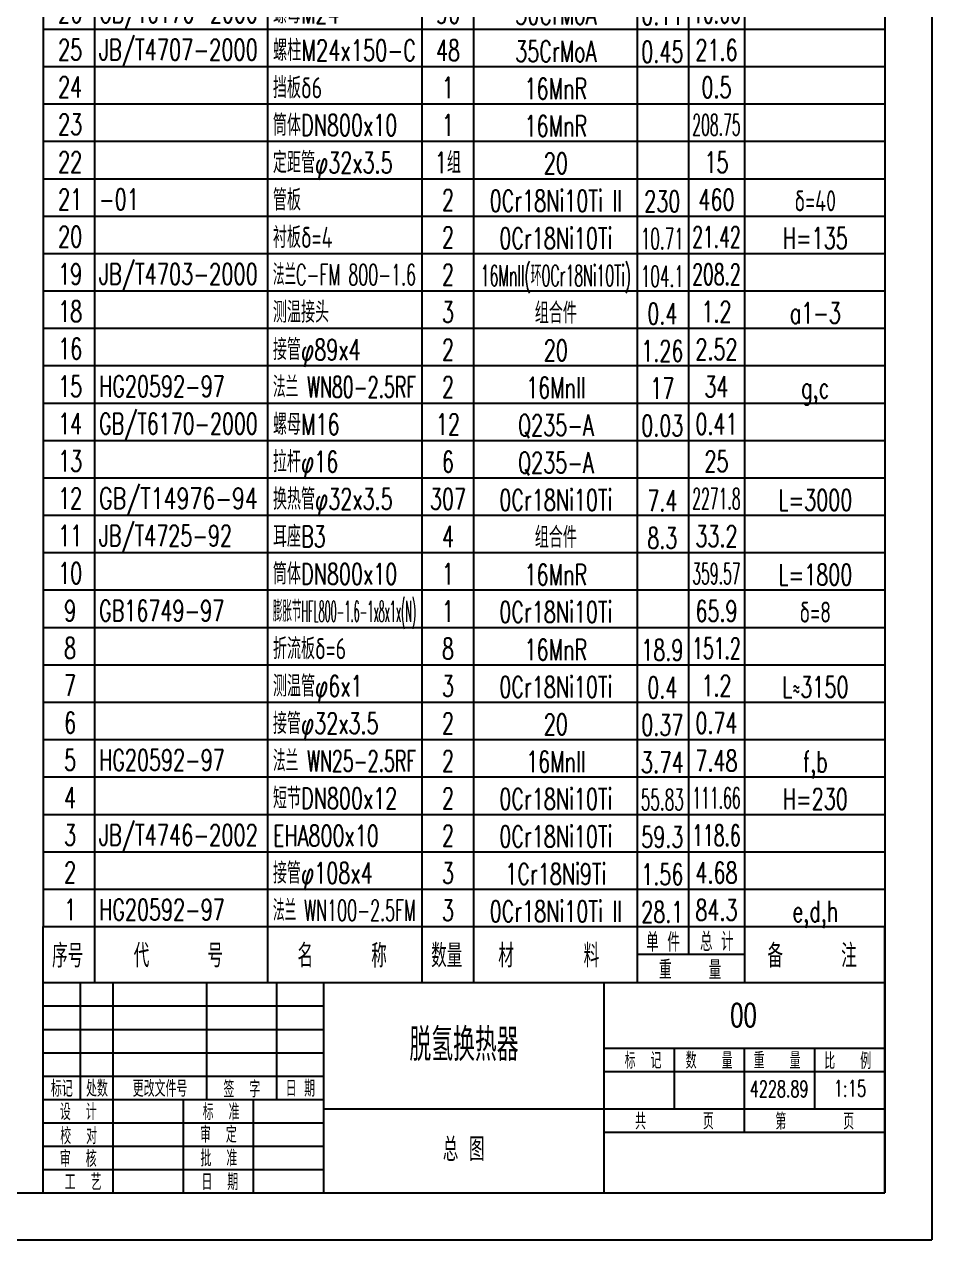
# Model space of a CAD drawing. Header units: millimetres. Extents: x -150 to 6150, y -150 to 8760.
# Drawn here: x 3240 to 6150, y -150 to 3750 of the extents above; entities that cross this region are included whole.
import ezdxf
from ezdxf.enums import TextEntityAlignment as Align

# ---------------------------------------------------------------- set-up
doc = ezdxf.new("R2010")
doc.units = ezdxf.units.MM
doc.header["$LTSCALE"] = 150
for name, color, linetype in [('1轮廓实线层', 7, 'Continuous'), ('2细线层', 4, 'Continuous'), ('6文字层', 3, 'Continuous'), ('图框层', 7, 'Continuous')]:
    doc.layers.add(name, color=color, linetype=linetype)
doc.styles.add('PC_TEXTSTYLE', font='romans.shx', dxfattribs={"width": 0.8, "bigfont": 'hzfs.shx'})

# ---------------------------------------------------------------- blocks, each defined once
blk = doc.blocks.new('PC_TITLE_BLOCK')
at = {"layer": '1轮廓实线层'}
for p, q in [((-180, 0), (-180, 45)), ((-180, 0), (-180, 45)), ((-180, 45), (0, 45)), ((-172, 20), (-172, 45)), ((-165, 20), (-165, 45)), ((-145, 20), (-145, 45)), ((-130, 20), (-130, 45)), ((-120, 0), (-120, 45)), ((-60, 0), (-60, 45)), ((-60, 31), (0, 31)), ((-45, 18), (-45, 31)), ((-30, 13), (-30, 31)), ((-15, 18), (-15, 31)), ((-180, 25), (-120, 25)), ((-60, 26), (0, 26)), ((-180, 20), (-120, 20)), ((-165, 0), (-165, 20)), ((-150, 0), (-150, 20)), ((-135, 0), (-135, 20)), ((-120, 18), (0, 18)), ((-60, 13), (0, 13)), ((-180, 0), (0, 0))]:
    blk.add_line(p, q, dxfattribs=at)
at = {"layer": '2细线层'}
for p, q in [((-180, 40), (-120, 40)), ((-180, 35), (-120, 35)), ((-180, 30), (-120, 30)), ((-180, 15), (-120, 15)), ((-180, 10), (-120, 10)), ((-180, 5), (-120, 5))]:
    blk.add_line(p, q, dxfattribs=at)
at = {"layer": '图框层'}
blk.add_line((0, 0), (0, 45), dxfattribs=at)
at = {"style": 'PC_TEXTSTYLE', "flags": 1}
blk.add_attdef('图纸张数', (0, 0), '', height=5, dxfattribs=at)
at = {"layer": '6文字层', "style": 'PC_TEXTSTYLE', "width": 0.667}
for s, p in [('标  记 ', (-50.92, 28.5)), (' 数   量 ', (-37.59, 28.5)), (' 重   量 ', (-23.06, 28.5)), (' 比   例 ', (-7.96, 28.41)), ('标记', (-176, 22.5)), ('处数', (-168.5, 22.5)), (' 更改文件号 ', (-155, 22.5)), (' 签  字 ', (-137.51, 22.37)), (' 日 期 ', (-125, 22.5)), (' 设  计 ', (-172.5, 17.5)), ('标  准', (-141.95, 17.5)), ('共       页', (-45, 15.5)), ('第       页', (-15, 15.5)), (' 校  对 ', (-172.4, 12.37)), (' 审  定 ', (-142.53, 12.68)), (' 审  核 ', (-172.5, 7.5)), ('批  准', (-142.43, 7.6)), ('工  艺', (-171.46, 2.5)), (' 日  期 ', (-142.22, 2.5))]:
    blk.add_text(s, height=3.5, dxfattribs=at).set_placement(p, align=Align.MIDDLE)
at = {"layer": '6文字层', "style": 'PC_TEXTSTYLE', "flags": 8}
for tag, height, width, p, p2 in [('图样代号', 5, 2.176994, (-56.96, 35.53), (-3.51, 35.53)), ('图样名称', 7, 1.548666, (-116.78, 28.23), (-63.22, 28.23)), ('标记', 3.5, 1.652109, (-58.41, 20.51), (-45.88, 20.51)), ('数量', 3.5, 1.631196, (-43.41, 20.51), (-30.88, 20.51)), ('重量', 3.5, 1.481707, (-28.88, 20.51), (-16.35, 20.51)), ('比例', 3.5, 1.468426, (-13.53, 20.62), (-1.42, 20.62)), ('设计', 3.5, 1.504878, (-163.77, 15.45), (-151.09, 15.45)), ('标准', 3.5, 1.649181, (-133.59, 15.31), (-120.98, 15.31)), ('共几页', 3.5, 0.782855, (-49.76, 13.35), (-39.88, 13.35)), ('第几页', 3.5, 0.776067, (-19.69, 13.35), (-9.9, 13.35)), ('校对', 3.5, 1.480507, (-163.77, 10.48), (-151.09, 10.48)), ('审定', 3.5, 1.494807, (-133.8, 10.61), (-121.11, 10.61)), ('审核', 3.5, 1.511058, (-163.87, 5.38), (-151.09, 5.38)), ('批准', 3.5, 1.494711, (-133.7, 5.38), (-121.11, 5.38)), ('工艺', 3.5, 1.714137, (-163.87, 0.41), (-151.09, 0.41)), ('日期', 3.5, 1.546165, (-134.08, 0.41), (-121.11, 0.41))]:
    blk.add_attdef(tag, text='', height=height, dxfattribs=dict(at, width=width)).set_placement(p, p2, align=Align.FIT)
at = {"layer": '6文字层', "style": 'PC_TEXTSTYLE', "width": 0.986205, "flags": 8}
blk.add_attdef('产品名称或材料标记', text='', height=5, rotation=0.4655, dxfattribs=at).set_placement((-117.65, 6.59), (-62.48, 7.04), align=Align.FIT)
blk = doc.blocks.new('PC_MXBTITLERECORD')
at = {"layer": '1轮廓实线层'}
for p, q in [((-180, 0), (-180, 12)), ((0, 0), (0, 12))]:
    blk.add_line(p, q, dxfattribs=at)
at = {"layer": '2细线层'}
for p, q in [((-169, 12), (-169, 0)), ((-132, 12), (-132, 0)), ((-99, 12), (-99, 0)), ((-88, 12), (-88, 0)), ((-53, 12), (-53, 0)), ((-42, 12), (-42, 6)), ((-30, 12), (-30, 0)), ((-30, 6), (-53, 6))]:
    blk.add_line(p, q, dxfattribs=at)
at = {"layer": '6文字层', "style": 'PC_TEXTSTYLE', "width": 0.667}
for s, height, p in [('单 件', 4, (-47.45, 8.84)), ('总 计', 4, (-35.96, 8.94)), ('序号', 5, (-174.77, 6)), ('代     号', 5, (-151.09, 6)), ('名     称', 5, (-116.06, 6)), ('数量', 5, (-93.71, 6)), ('材      料', 5, (-71.89, 6)), ('备     注', 5, (-15.57, 6)), ('重    量', 4, (-41.65, 2.94))]:
    blk.add_text(s, height=height, dxfattribs=at).set_placement(p, align=Align.MIDDLE)
blk = doc.blocks.new('PC_MXB_BLOCK')
at = {"layer": '1轮廓实线层'}
for p, q in [((-180, 8), (-180, 0)), ((0, 8), (0, 0))]:
    blk.add_line(p, q, dxfattribs=at)
at = {"layer": '2细线层'}
for p, q in [((-180, 8), (0, 8)), ((-169, 8), (-169, 0)), ((-132, 8), (-132, 0)), ((-99, 8), (-99, 0)), ((-88, 8), (-88, 0)), ((-53, 8), (-53, 0)), ((-42, 8), (-42, 0)), ((-30, 8), (-30, 0)), ((-180, 0), (0, 0))]:
    blk.add_line(p, q, dxfattribs=at)
at = {"layer": '6文字层', "style": 'PC_TEXTSTYLE'}
for tag, width, p, p2 in [('序号', 0.769182, (-178.38, 1.35), (-170.09, 1.35)), ('代号', 3.14773, (-168.05, 1.35), (-134.11, 1.35)), ('名称', 2.802424, (-130.87, 1.2), (-100.28, 1.2)), ('数量', 0.817449, (-97.88, 1.2), (-89, 1.2)), ('材料', 2.943328, (-86.43, 1.01), (-54.3, 1.01)), ('单重', 0.854038, (-52.21, 0.89), (-43, 0.89)), ('总重', 0.958888, (-41.2, 1.27), (-30.86, 1.27)), ('备注', 2.494074, (-28.61, 1.02), (-1.16, 1.02))]:
    blk.add_attdef(tag, text='', height=4.5, dxfattribs=dict(at, width=width)).set_placement(p, p2, align=Align.FIT)

msp = doc.modelspace()

# ---------------------------------------------------------------- linework, layer by layer
at = {"layer": '1轮廓实线层'}
for p in [(6000, 8610), (0, 0)]:
    msp.add_line(p, (6000, 0), dxfattribs=at)
at = {"layer": '2细线层'}
for p in [(6150, 8760), (-150, -150)]:
    msp.add_line(p, (6150, -150), dxfattribs=at)

# ---------------------------------------------------------------- block references
at = {"layer": '图框层'}
ref = msp.add_blockref('PC_MXB_BLOCK', (6000, 3735), dxfattribs=dict(at, xscale=15, yscale=15, zscale=15))
ref.add_attrib('材料', '30CrMoA', dxfattribs={"layer": '6文字层', "height": 67.5, "style": 'PC_TEXTSTYLE', "width": 0.667}).set_placement((4944.47022, 3750.15512), align=Align.CENTER)
ref.add_attrib('代号', 'GB/T6170-2000', dxfattribs={"layer": '6文字层', "height": 67.5, "style": 'PC_TEXTSTYLE', "width": 0.60222}).set_placement((3479.29794, 3755.23329), (3988.38873, 3755.23329), align=Align.FIT)
ref.add_attrib('序号', '26', dxfattribs={"layer": '6文字层', "height": 67.5, "style": 'PC_TEXTSTYLE', "width": 0.667}).set_placement((3386.475, 3755.23329), align=Align.CENTER)
ref.add_attrib('名称', '螺母M24', (4036.99951, 3752.93214), dxfattribs={"layer": '6文字层', "height": 67.5, "style": 'PC_TEXTSTYLE', "width": 0.667})
ref.add_attrib('数量', '96', dxfattribs={"layer": '6文字层', "height": 67.5, "style": 'PC_TEXTSTYLE', "width": 0.667}).set_placement((4598.40088, 3752.93214), align=Align.CENTER)
ref.add_attrib('单重', '0.11', dxfattribs={"layer": '6文字层', "height": 67.5, "style": 'PC_TEXTSTYLE', "width": 0.667}).set_placement((5285.95035, 3748.30713), align=Align.CENTER)
ref.add_attrib('总重', '10.66', dxfattribs={"layer": '6文字层', "height": 67.5, "style": 'PC_TEXTSTYLE', "width": 0.554577}).set_placement((5382.0739, 3753.98359), (5537.15735, 3753.98359), align=Align.FIT)
ref = msp.add_blockref('PC_MXB_BLOCK', (6000, 3615), dxfattribs=dict(at, xscale=15, yscale=15, zscale=15))
ref.add_attrib('材料', '35CrMoA', dxfattribs={"layer": '6文字层', "height": 67.5, "style": 'PC_TEXTSTYLE', "width": 0.667}).set_placement((4944.47022, 3630.15512), align=Align.CENTER)
ref.add_attrib('代号', 'JB/T4707-2000', dxfattribs={"layer": '6文字层', "height": 67.5, "style": 'PC_TEXTSTYLE', "width": 0.613891}).set_placement((3479.29794, 3635.23329), (3988.38873, 3635.23329), align=Align.FIT)
ref.add_attrib('序号', '25', dxfattribs={"layer": '6文字层', "height": 67.5, "style": 'PC_TEXTSTYLE', "width": 0.667}).set_placement((3386.475, 3635.23329), align=Align.CENTER)
ref.add_attrib('名称', '螺柱M24x150-C', dxfattribs={"layer": '6文字层', "height": 67.5, "style": 'PC_TEXTSTYLE', "width": 0.616218}).set_placement((4036.99951, 3632.93214), (4495.86181, 3632.93214), align=Align.FIT)
ref.add_attrib('数量', '48', dxfattribs={"layer": '6文字层', "height": 67.5, "style": 'PC_TEXTSTYLE', "width": 0.667}).set_placement((4598.40088, 3632.93214), align=Align.CENTER)
ref.add_attrib('单重', '0.45', dxfattribs={"layer": '6文字层', "height": 67.5, "style": 'PC_TEXTSTYLE', "width": 0.667}).set_placement((5285.95035, 3628.30713), align=Align.CENTER)
ref.add_attrib('总重', '21.6', dxfattribs={"layer": '6文字层', "height": 67.5, "style": 'PC_TEXTSTYLE', "width": 0.667}).set_placement((5459.61562, 3633.98359), align=Align.CENTER)
ref = msp.add_blockref('PC_MXB_BLOCK', (6000, 3495), dxfattribs=dict(at, xscale=15, yscale=15, zscale=15))
ref.add_attrib('材料', '16MnR', dxfattribs={"layer": '6文字层', "height": 67.5, "style": 'PC_TEXTSTYLE', "width": 0.667}).set_placement((4944.47022, 3510.15512), align=Align.CENTER)
ref.add_attrib('序号', '24', dxfattribs={"layer": '6文字层', "height": 67.5, "style": 'PC_TEXTSTYLE', "width": 0.667}).set_placement((3386.475, 3515.23329), align=Align.CENTER)
ref.add_attrib('名称', '挡板δ6', (4036.99951, 3512.93214), dxfattribs={"layer": '6文字层', "height": 67.5, "style": 'PC_TEXTSTYLE', "width": 0.667})
ref.add_attrib('数量', '1', dxfattribs={"layer": '6文字层', "height": 67.5, "style": 'PC_TEXTSTYLE', "width": 0.667}).set_placement((4598.40088, 3512.93214), align=Align.CENTER)
ref.add_attrib('总重', '0.5', dxfattribs={"layer": '6文字层', "height": 67.5, "style": 'PC_TEXTSTYLE', "width": 0.667}).set_placement((5459.61562, 3513.98359), align=Align.CENTER)
ref = msp.add_blockref('PC_MXB_BLOCK', (6000, 3375), dxfattribs=dict(at, xscale=15, yscale=15, zscale=15))
ref.add_attrib('材料', '16MnR', dxfattribs={"layer": '6文字层', "height": 67.5, "style": 'PC_TEXTSTYLE', "width": 0.667}).set_placement((4944.47022, 3390.15512), align=Align.CENTER)
ref.add_attrib('序号', '23', dxfattribs={"layer": '6文字层', "height": 67.5, "style": 'PC_TEXTSTYLE', "width": 0.667}).set_placement((3386.475, 3395.23329), align=Align.CENTER)
ref.add_attrib('名称', '筒体DN800x10', (4036.99951, 3392.93214), dxfattribs={"layer": '6文字层', "height": 67.5, "style": 'PC_TEXTSTYLE', "width": 0.667})
ref.add_attrib('数量', '1', dxfattribs={"layer": '6文字层', "height": 67.5, "style": 'PC_TEXTSTYLE', "width": 0.667}).set_placement((4598.40088, 3392.93214), align=Align.CENTER)
ref.add_attrib('总重', '208.75', dxfattribs={"layer": '6文字层', "height": 67.5, "style": 'PC_TEXTSTYLE', "width": 0.450918}).set_placement((5382.0739, 3393.98359), (5537.15735, 3393.98359), align=Align.FIT)
ref = msp.add_blockref('PC_MXB_BLOCK', (6000, 3255), dxfattribs=dict(at, xscale=15, yscale=15, zscale=15))
ref.add_attrib('材料', '20', dxfattribs={"layer": '6文字层', "height": 67.5, "style": 'PC_TEXTSTYLE', "width": 0.667}).set_placement((4944.47022, 3270.15512), align=Align.CENTER)
ref.add_attrib('序号', '22', dxfattribs={"layer": '6文字层', "height": 67.5, "style": 'PC_TEXTSTYLE', "width": 0.667}).set_placement((3386.475, 3275.23329), align=Align.CENTER)
ref.add_attrib('名称', '定距管φ32x3.5', (4036.99951, 3272.93214), dxfattribs={"layer": '6文字层', "height": 67.5, "style": 'PC_TEXTSTYLE', "width": 0.667})
ref.add_attrib('数量', '1组', dxfattribs={"layer": '6文字层', "height": 67.5, "style": 'PC_TEXTSTYLE', "width": 0.667}).set_placement((4598.40088, 3272.93214), align=Align.CENTER)
ref.add_attrib('总重', '15', dxfattribs={"layer": '6文字层', "height": 67.5, "style": 'PC_TEXTSTYLE', "width": 0.667}).set_placement((5459.61562, 3273.98359), align=Align.CENTER)
ref = msp.add_blockref('PC_MXB_BLOCK', (6000, 3135), dxfattribs=dict(at, xscale=15, yscale=15, zscale=15))
ref.add_attrib('材料', '0Cr18Ni10Ti II', dxfattribs={"layer": '6文字层', "height": 67.5, "style": 'PC_TEXTSTYLE', "width": 0.667}).set_placement((4944.47022, 3150.15512), align=Align.CENTER)
ref.add_attrib('代号', '-01', (3479.29794, 3155.23329), dxfattribs={"layer": '6文字层', "height": 67.5, "style": 'PC_TEXTSTYLE', "width": 0.667})
ref.add_attrib('序号', '21', dxfattribs={"layer": '6文字层', "height": 67.5, "style": 'PC_TEXTSTYLE', "width": 0.667}).set_placement((3386.475, 3155.23329), align=Align.CENTER)
ref.add_attrib('名称', '管板', (4036.99951, 3152.93214), dxfattribs={"layer": '6文字层', "height": 67.5, "style": 'PC_TEXTSTYLE', "width": 0.667})
ref.add_attrib('数量', '2', dxfattribs={"layer": '6文字层', "height": 67.5, "style": 'PC_TEXTSTYLE', "width": 0.667}).set_placement((4598.40088, 3152.93214), align=Align.CENTER)
ref.add_attrib('备注', 'δ=40', dxfattribs={"layer": '6文字层', "height": 67.5, "style": 'PC_TEXTSTYLE', "width": 0.667}).set_placement((5776.72048, 3150.36981), align=Align.CENTER)
ref.add_attrib('单重', '230', dxfattribs={"layer": '6文字层', "height": 67.5, "style": 'PC_TEXTSTYLE', "width": 0.667}).set_placement((5285.95035, 3148.30713), align=Align.CENTER)
ref.add_attrib('总重', '460', dxfattribs={"layer": '6文字层', "height": 67.5, "style": 'PC_TEXTSTYLE', "width": 0.667}).set_placement((5459.61562, 3153.98359), align=Align.CENTER)
ref = msp.add_blockref('PC_MXB_BLOCK', (6000, 3015), dxfattribs=dict(at, xscale=15, yscale=15, zscale=15))
ref.add_attrib('材料', '0Cr18Ni10Ti', dxfattribs={"layer": '6文字层', "height": 67.5, "style": 'PC_TEXTSTYLE', "width": 0.667}).set_placement((4944.47022, 3030.15512), align=Align.CENTER)
ref.add_attrib('序号', '20', dxfattribs={"layer": '6文字层', "height": 67.5, "style": 'PC_TEXTSTYLE', "width": 0.667}).set_placement((3386.475, 3035.23329), align=Align.CENTER)
ref.add_attrib('名称', '衬板δ=4', (4036.99951, 3032.93214), dxfattribs={"layer": '6文字层', "height": 67.5, "style": 'PC_TEXTSTYLE', "width": 0.667})
ref.add_attrib('数量', '2', dxfattribs={"layer": '6文字层', "height": 67.5, "style": 'PC_TEXTSTYLE', "width": 0.667}).set_placement((4598.40088, 3032.93214), align=Align.CENTER)
ref.add_attrib('备注', 'H=135', dxfattribs={"layer": '6文字层', "height": 67.5, "style": 'PC_TEXTSTYLE', "width": 0.667}).set_placement((5776.72048, 3030.36981), align=Align.CENTER)
ref.add_attrib('单重', '10.71', dxfattribs={"layer": '6文字层', "height": 67.5, "style": 'PC_TEXTSTYLE', "width": 0.530525}).set_placement((5216.8874, 3028.30713), (5355.0133, 3028.30713), align=Align.FIT)
ref.add_attrib('总重', '21.42', dxfattribs={"layer": '6文字层', "height": 67.5, "style": 'PC_TEXTSTYLE', "width": 0.554577}).set_placement((5382.0739, 3033.98359), (5537.15735, 3033.98359), align=Align.FIT)
ref = msp.add_blockref('PC_MXB_BLOCK', (6000, 2895), dxfattribs=dict(at, xscale=15, yscale=15, zscale=15))
ref.add_attrib('材料', '16MnII(环0Cr18Ni10Ti)', dxfattribs={"layer": '6文字层', "height": 67.5, "style": 'PC_TEXTSTYLE', "width": 0.448459}).set_placement((4703.50342, 2910.15512), (5185.43701, 2910.15512), align=Align.FIT)
ref.add_attrib('代号', 'JB/T4703-2000', dxfattribs={"layer": '6文字层', "height": 67.5, "style": 'PC_TEXTSTYLE', "width": 0.613891}).set_placement((3479.29794, 2915.23329), (3988.38873, 2915.23329), align=Align.FIT)
ref.add_attrib('序号', '19', dxfattribs={"layer": '6文字层', "height": 67.5, "style": 'PC_TEXTSTYLE', "width": 0.667}).set_placement((3386.475, 2915.23329), align=Align.CENTER)
ref.add_attrib('名称', '法兰C-FM 800-1.6', dxfattribs={"layer": '6文字层', "height": 67.5, "style": 'PC_TEXTSTYLE', "width": 0.492833}).set_placement((4036.99951, 2912.93214), (4495.86181, 2912.93214), align=Align.FIT)
ref.add_attrib('数量', '2', dxfattribs={"layer": '6文字层', "height": 67.5, "style": 'PC_TEXTSTYLE', "width": 0.667}).set_placement((4598.40088, 2912.93214), align=Align.CENTER)
ref.add_attrib('单重', '104.1', dxfattribs={"layer": '6文字层', "height": 67.5, "style": 'PC_TEXTSTYLE', "width": 0.530525}).set_placement((5216.8874, 2908.30713), (5355.0133, 2908.30713), align=Align.FIT)
ref.add_attrib('总重', '208.2', dxfattribs={"layer": '6文字层', "height": 67.5, "style": 'PC_TEXTSTYLE', "width": 0.554577}).set_placement((5382.0739, 2913.98359), (5537.15735, 2913.98359), align=Align.FIT)
ref = msp.add_blockref('PC_MXB_BLOCK', (6000, 2775), dxfattribs=dict(at, xscale=15, yscale=15, zscale=15))
ref.add_attrib('材料', '组合件', dxfattribs={"layer": '6文字层', "height": 67.5, "style": 'PC_TEXTSTYLE', "width": 0.667}).set_placement((4944.47022, 2790.15512), align=Align.CENTER)
ref.add_attrib('序号', '18', dxfattribs={"layer": '6文字层', "height": 67.5, "style": 'PC_TEXTSTYLE', "width": 0.667}).set_placement((3386.475, 2795.23329), align=Align.CENTER)
ref.add_attrib('名称', '测温接头', (4036.99951, 2792.93214), dxfattribs={"layer": '6文字层', "height": 67.5, "style": 'PC_TEXTSTYLE', "width": 0.667})
ref.add_attrib('数量', '3', dxfattribs={"layer": '6文字层', "height": 67.5, "style": 'PC_TEXTSTYLE', "width": 0.667}).set_placement((4598.40088, 2792.93214), align=Align.CENTER)
ref.add_attrib('备注', 'a1-3', dxfattribs={"layer": '6文字层', "height": 67.5, "style": 'PC_TEXTSTYLE', "width": 0.667}).set_placement((5776.72048, 2790.36981), align=Align.CENTER)
ref.add_attrib('单重', '0.4', dxfattribs={"layer": '6文字层', "height": 67.5, "style": 'PC_TEXTSTYLE', "width": 0.667}).set_placement((5285.95035, 2788.30713), align=Align.CENTER)
ref.add_attrib('总重', '1.2', dxfattribs={"layer": '6文字层', "height": 67.5, "style": 'PC_TEXTSTYLE', "width": 0.667}).set_placement((5459.61562, 2793.98359), align=Align.CENTER)
ref = msp.add_blockref('PC_MXB_BLOCK', (6000, 2655), dxfattribs=dict(at, xscale=15, yscale=15, zscale=15))
ref.add_attrib('材料', '20', dxfattribs={"layer": '6文字层', "height": 67.5, "style": 'PC_TEXTSTYLE', "width": 0.667}).set_placement((4944.47022, 2670.15512), align=Align.CENTER)
ref.add_attrib('序号', '16', dxfattribs={"layer": '6文字层', "height": 67.5, "style": 'PC_TEXTSTYLE', "width": 0.667}).set_placement((3386.475, 2675.23329), align=Align.CENTER)
ref.add_attrib('名称', '接管φ89x4', (4036.99951, 2672.93214), dxfattribs={"layer": '6文字层', "height": 67.5, "style": 'PC_TEXTSTYLE', "width": 0.667})
ref.add_attrib('数量', '2', dxfattribs={"layer": '6文字层', "height": 67.5, "style": 'PC_TEXTSTYLE', "width": 0.667}).set_placement((4598.40088, 2672.93214), align=Align.CENTER)
ref.add_attrib('单重', '1.26', dxfattribs={"layer": '6文字层', "height": 67.5, "style": 'PC_TEXTSTYLE', "width": 0.667}).set_placement((5285.95035, 2668.30713), align=Align.CENTER)
ref.add_attrib('总重', '2.52', dxfattribs={"layer": '6文字层', "height": 67.5, "style": 'PC_TEXTSTYLE', "width": 0.667}).set_placement((5459.61562, 2673.98359), align=Align.CENTER)
ref = msp.add_blockref('PC_MXB_BLOCK', (6000, 2535), dxfattribs=dict(at, xscale=15, yscale=15, zscale=15))
ref.add_attrib('材料', '16MnII', dxfattribs={"layer": '6文字层', "height": 67.5, "style": 'PC_TEXTSTYLE', "width": 0.667}).set_placement((4944.47022, 2550.15512), align=Align.CENTER)
ref.add_attrib('代号', 'HG20592-97', (3479.29794, 2555.23329), dxfattribs={"layer": '6文字层', "height": 67.5, "style": 'PC_TEXTSTYLE', "width": 0.667})
ref.add_attrib('序号', '15', dxfattribs={"layer": '6文字层', "height": 67.5, "style": 'PC_TEXTSTYLE', "width": 0.667}).set_placement((3386.475, 2555.23329), align=Align.CENTER)
ref.add_attrib('名称', '法兰 WN80-2.5RF', dxfattribs={"layer": '6文字层', "height": 67.5, "style": 'PC_TEXTSTYLE', "width": 0.533339}).set_placement((4036.99951, 2552.93214), (4495.86181, 2552.93214), align=Align.FIT)
ref.add_attrib('数量', '2', dxfattribs={"layer": '6文字层', "height": 67.5, "style": 'PC_TEXTSTYLE', "width": 0.667}).set_placement((4598.40088, 2552.93214), align=Align.CENTER)
ref.add_attrib('备注', 'g,c', dxfattribs={"layer": '6文字层', "height": 67.5, "style": 'PC_TEXTSTYLE', "width": 0.667}).set_placement((5776.72048, 2550.36981), align=Align.CENTER)
ref.add_attrib('单重', '17', dxfattribs={"layer": '6文字层', "height": 67.5, "style": 'PC_TEXTSTYLE', "width": 0.667}).set_placement((5285.95035, 2548.30713), align=Align.CENTER)
ref.add_attrib('总重', '34', dxfattribs={"layer": '6文字层', "height": 67.5, "style": 'PC_TEXTSTYLE', "width": 0.667}).set_placement((5459.61562, 2553.98359), align=Align.CENTER)
ref = msp.add_blockref('PC_MXB_BLOCK', (6000, 2415), dxfattribs=dict(at, xscale=15, yscale=15, zscale=15))
ref.add_attrib('材料', 'Q235-A', dxfattribs={"layer": '6文字层', "height": 67.5, "style": 'PC_TEXTSTYLE', "width": 0.667}).set_placement((4944.47022, 2430.15512), align=Align.CENTER)
ref.add_attrib('代号', 'GB/T6170-2000', dxfattribs={"layer": '6文字层', "height": 67.5, "style": 'PC_TEXTSTYLE', "width": 0.60222}).set_placement((3479.29794, 2435.23329), (3988.38873, 2435.23329), align=Align.FIT)
ref.add_attrib('序号', '14', dxfattribs={"layer": '6文字层', "height": 67.5, "style": 'PC_TEXTSTYLE', "width": 0.667}).set_placement((3386.475, 2435.23329), align=Align.CENTER)
ref.add_attrib('名称', '螺母M16', (4036.99951, 2432.93214), dxfattribs={"layer": '6文字层', "height": 67.5, "style": 'PC_TEXTSTYLE', "width": 0.667})
ref.add_attrib('数量', '12', dxfattribs={"layer": '6文字层', "height": 67.5, "style": 'PC_TEXTSTYLE', "width": 0.667}).set_placement((4598.40088, 2432.93214), align=Align.CENTER)
ref.add_attrib('单重', '0.03', dxfattribs={"layer": '6文字层', "height": 67.5, "style": 'PC_TEXTSTYLE', "width": 0.667}).set_placement((5285.95035, 2428.30713), align=Align.CENTER)
ref.add_attrib('总重', '0.41', dxfattribs={"layer": '6文字层', "height": 67.5, "style": 'PC_TEXTSTYLE', "width": 0.667}).set_placement((5459.61562, 2433.98359), align=Align.CENTER)
ref = msp.add_blockref('PC_MXB_BLOCK', (6000, 2295), dxfattribs=dict(at, xscale=15, yscale=15, zscale=15))
ref.add_attrib('材料', 'Q235-A', dxfattribs={"layer": '6文字层', "height": 67.5, "style": 'PC_TEXTSTYLE', "width": 0.667}).set_placement((4944.47022, 2310.15512), align=Align.CENTER)
ref.add_attrib('序号', '13', dxfattribs={"layer": '6文字层', "height": 67.5, "style": 'PC_TEXTSTYLE', "width": 0.667}).set_placement((3386.475, 2315.23329), align=Align.CENTER)
ref.add_attrib('名称', '拉杆φ16', (4036.99951, 2312.93214), dxfattribs={"layer": '6文字层', "height": 67.5, "style": 'PC_TEXTSTYLE', "width": 0.667})
ref.add_attrib('数量', '6', dxfattribs={"layer": '6文字层', "height": 67.5, "style": 'PC_TEXTSTYLE', "width": 0.667}).set_placement((4598.40088, 2312.93214), align=Align.CENTER)
ref.add_attrib('总重', '25', dxfattribs={"layer": '6文字层', "height": 67.5, "style": 'PC_TEXTSTYLE', "width": 0.667}).set_placement((5459.61562, 2313.98359), align=Align.CENTER)
ref = msp.add_blockref('PC_MXB_BLOCK', (6000, 2175), dxfattribs=dict(at, xscale=15, yscale=15, zscale=15))
ref.add_attrib('材料', '0Cr18Ni10Ti', dxfattribs={"layer": '6文字层', "height": 67.5, "style": 'PC_TEXTSTYLE', "width": 0.667}).set_placement((4944.47022, 2190.15512), align=Align.CENTER)
ref.add_attrib('代号', 'GB/T14976-94', dxfattribs={"layer": '6文字层', "height": 67.5, "style": 'PC_TEXTSTYLE', "width": 0.649114}).set_placement((3479.29794, 2195.23329), (3988.38873, 2195.23329), align=Align.FIT)
ref.add_attrib('序号', '12', dxfattribs={"layer": '6文字层', "height": 67.5, "style": 'PC_TEXTSTYLE', "width": 0.667}).set_placement((3386.475, 2195.23329), align=Align.CENTER)
ref.add_attrib('名称', '换热管φ32x3.5', (4036.99951, 2192.93214), dxfattribs={"layer": '6文字层', "height": 67.5, "style": 'PC_TEXTSTYLE', "width": 0.667})
ref.add_attrib('数量', '307', dxfattribs={"layer": '6文字层', "height": 67.5, "style": 'PC_TEXTSTYLE', "width": 0.667}).set_placement((4598.40088, 2192.93214), align=Align.CENTER)
ref.add_attrib('备注', 'L=3000', dxfattribs={"layer": '6文字层', "height": 67.5, "style": 'PC_TEXTSTYLE', "width": 0.667}).set_placement((5776.72048, 2190.36981), align=Align.CENTER)
ref.add_attrib('单重', '7.4', dxfattribs={"layer": '6文字层', "height": 67.5, "style": 'PC_TEXTSTYLE', "width": 0.667}).set_placement((5285.95035, 2188.30713), align=Align.CENTER)
ref.add_attrib('总重', '2271.8', dxfattribs={"layer": '6文字层', "height": 67.5, "style": 'PC_TEXTSTYLE', "width": 0.450918}).set_placement((5382.0739, 2193.98359), (5537.15735, 2193.98359), align=Align.FIT)
ref = msp.add_blockref('PC_MXB_BLOCK', (6000, 2055), dxfattribs=dict(at, xscale=15, yscale=15, zscale=15))
ref.add_attrib('材料', '组合件', dxfattribs={"layer": '6文字层', "height": 67.5, "style": 'PC_TEXTSTYLE', "width": 0.667}).set_placement((4944.47022, 2070.15512), align=Align.CENTER)
ref.add_attrib('代号', 'JB/T4725-92 ', (3479.29794, 2075.23329), dxfattribs={"layer": '6文字层', "height": 67.5, "style": 'PC_TEXTSTYLE', "width": 0.667})
ref.add_attrib('序号', '11', dxfattribs={"layer": '6文字层', "height": 67.5, "style": 'PC_TEXTSTYLE', "width": 0.667}).set_placement((3386.475, 2075.23329), align=Align.CENTER)
ref.add_attrib('名称', '耳座B3', (4036.99951, 2072.93214), dxfattribs={"layer": '6文字层', "height": 67.5, "style": 'PC_TEXTSTYLE', "width": 0.667})
ref.add_attrib('数量', '4', dxfattribs={"layer": '6文字层', "height": 67.5, "style": 'PC_TEXTSTYLE', "width": 0.667}).set_placement((4598.40088, 2072.93214), align=Align.CENTER)
ref.add_attrib('单重', '8.3', dxfattribs={"layer": '6文字层', "height": 67.5, "style": 'PC_TEXTSTYLE', "width": 0.667}).set_placement((5285.95035, 2068.30713), align=Align.CENTER)
ref.add_attrib('总重', '33.2', dxfattribs={"layer": '6文字层', "height": 67.5, "style": 'PC_TEXTSTYLE', "width": 0.667}).set_placement((5459.61562, 2073.98359), align=Align.CENTER)
ref = msp.add_blockref('PC_MXB_BLOCK', (6000, 1935), dxfattribs=dict(at, xscale=15, yscale=15, zscale=15))
ref.add_attrib('材料', '16MnR', dxfattribs={"layer": '6文字层', "height": 67.5, "style": 'PC_TEXTSTYLE', "width": 0.667}).set_placement((4944.47022, 1950.15512), align=Align.CENTER)
ref.add_attrib('序号', '10', dxfattribs={"layer": '6文字层', "height": 67.5, "style": 'PC_TEXTSTYLE', "width": 0.667}).set_placement((3386.475, 1955.23329), align=Align.CENTER)
ref.add_attrib('名称', '筒体DN800x10', (4036.99951, 1952.93214), dxfattribs={"layer": '6文字层', "height": 67.5, "style": 'PC_TEXTSTYLE', "width": 0.667})
ref.add_attrib('数量', '1', dxfattribs={"layer": '6文字层', "height": 67.5, "style": 'PC_TEXTSTYLE', "width": 0.667}).set_placement((4598.40088, 1952.93214), align=Align.CENTER)
ref.add_attrib('备注', 'L=1800', dxfattribs={"layer": '6文字层', "height": 67.5, "style": 'PC_TEXTSTYLE', "width": 0.667}).set_placement((5776.72048, 1950.36981), align=Align.CENTER)
ref.add_attrib('总重', '359.57', dxfattribs={"layer": '6文字层', "height": 67.5, "style": 'PC_TEXTSTYLE', "width": 0.450918}).set_placement((5382.0739, 1953.98359), (5537.15735, 1953.98359), align=Align.FIT)
ref = msp.add_blockref('PC_MXB_BLOCK', (6000, 1815), dxfattribs=dict(at, xscale=15, yscale=15, zscale=15))
ref.add_attrib('材料', '0Cr18Ni10Ti', dxfattribs={"layer": '6文字层', "height": 67.5, "style": 'PC_TEXTSTYLE', "width": 0.667}).set_placement((4944.47022, 1830.15512), align=Align.CENTER)
ref.add_attrib('代号', 'GB16749-97', (3479.29794, 1835.23329), dxfattribs={"layer": '6文字层', "height": 67.5, "style": 'PC_TEXTSTYLE', "width": 0.667})
ref.add_attrib('序号', '9', dxfattribs={"layer": '6文字层', "height": 67.5, "style": 'PC_TEXTSTYLE', "width": 0.667}).set_placement((3386.475, 1835.23329), align=Align.CENTER)
ref.add_attrib('名称', '膨胀节HFL800-1.6-1x8x1x(N)', dxfattribs={"layer": '6文字层', "height": 67.5, "style": 'PC_TEXTSTYLE', "width": 0.320083}).set_placement((4036.99951, 1832.93214), (4495.86181, 1832.93214), align=Align.FIT)
ref.add_attrib('数量', '1', dxfattribs={"layer": '6文字层', "height": 67.5, "style": 'PC_TEXTSTYLE', "width": 0.667}).set_placement((4598.40088, 1832.93214), align=Align.CENTER)
ref.add_attrib('备注', 'δ=8', dxfattribs={"layer": '6文字层', "height": 67.5, "style": 'PC_TEXTSTYLE', "width": 0.667}).set_placement((5776.72048, 1830.36981), align=Align.CENTER)
ref.add_attrib('总重', '65.9', dxfattribs={"layer": '6文字层', "height": 67.5, "style": 'PC_TEXTSTYLE', "width": 0.667}).set_placement((5459.61562, 1833.98359), align=Align.CENTER)
ref = msp.add_blockref('PC_MXB_BLOCK', (6000, 1695), dxfattribs=dict(at, xscale=15, yscale=15, zscale=15))
ref.add_attrib('材料', '16MnR', dxfattribs={"layer": '6文字层', "height": 67.5, "style": 'PC_TEXTSTYLE', "width": 0.667}).set_placement((4944.47022, 1710.15512), align=Align.CENTER)
ref.add_attrib('序号', '8', dxfattribs={"layer": '6文字层', "height": 67.5, "style": 'PC_TEXTSTYLE', "width": 0.667}).set_placement((3386.475, 1715.23329), align=Align.CENTER)
ref.add_attrib('名称', '折流板δ=6', (4036.99951, 1712.93214), dxfattribs={"layer": '6文字层', "height": 67.5, "style": 'PC_TEXTSTYLE', "width": 0.667})
ref.add_attrib('数量', '8', dxfattribs={"layer": '6文字层', "height": 67.5, "style": 'PC_TEXTSTYLE', "width": 0.667}).set_placement((4598.40088, 1712.93214), align=Align.CENTER)
ref.add_attrib('单重', '18.9', dxfattribs={"layer": '6文字层', "height": 67.5, "style": 'PC_TEXTSTYLE', "width": 0.667}).set_placement((5285.95035, 1708.30713), align=Align.CENTER)
ref.add_attrib('总重', '151.2', dxfattribs={"layer": '6文字层', "height": 67.5, "style": 'PC_TEXTSTYLE', "width": 0.554577}).set_placement((5382.0739, 1713.98359), (5537.15735, 1713.98359), align=Align.FIT)
ref = msp.add_blockref('PC_MXB_BLOCK', (6000, 1575), dxfattribs=dict(at, xscale=15, yscale=15, zscale=15))
ref.add_attrib('材料', '0Cr18Ni10Ti', dxfattribs={"layer": '6文字层', "height": 67.5, "style": 'PC_TEXTSTYLE', "width": 0.667}).set_placement((4944.47022, 1590.15512), align=Align.CENTER)
ref.add_attrib('序号', '7', dxfattribs={"layer": '6文字层', "height": 67.5, "style": 'PC_TEXTSTYLE', "width": 0.667}).set_placement((3386.475, 1595.23329), align=Align.CENTER)
ref.add_attrib('名称', '测温管φ6x1', (4036.99951, 1592.93214), dxfattribs={"layer": '6文字层', "height": 67.5, "style": 'PC_TEXTSTYLE', "width": 0.667})
ref.add_attrib('数量', '3', dxfattribs={"layer": '6文字层', "height": 67.5, "style": 'PC_TEXTSTYLE', "width": 0.667}).set_placement((4598.40088, 1592.93214), align=Align.CENTER)
ref.add_attrib('备注', 'L≈3150', dxfattribs={"layer": '6文字层', "height": 67.5, "style": 'PC_TEXTSTYLE', "width": 0.667}).set_placement((5776.72048, 1590.36981), align=Align.CENTER)
ref.add_attrib('单重', '0.4', dxfattribs={"layer": '6文字层', "height": 67.5, "style": 'PC_TEXTSTYLE', "width": 0.667}).set_placement((5285.95035, 1588.30713), align=Align.CENTER)
ref.add_attrib('总重', '1.2', dxfattribs={"layer": '6文字层', "height": 67.5, "style": 'PC_TEXTSTYLE', "width": 0.667}).set_placement((5459.61562, 1593.98359), align=Align.CENTER)
ref = msp.add_blockref('PC_MXB_BLOCK', (6000, 1455), dxfattribs=dict(at, xscale=15, yscale=15, zscale=15))
ref.add_attrib('材料', '20', dxfattribs={"layer": '6文字层', "height": 67.5, "style": 'PC_TEXTSTYLE', "width": 0.667}).set_placement((4944.47022, 1470.15512), align=Align.CENTER)
ref.add_attrib('序号', '6', dxfattribs={"layer": '6文字层', "height": 67.5, "style": 'PC_TEXTSTYLE', "width": 0.667}).set_placement((3386.475, 1475.23329), align=Align.CENTER)
ref.add_attrib('名称', '接管φ32x3.5', (4036.99951, 1472.93214), dxfattribs={"layer": '6文字层', "height": 67.5, "style": 'PC_TEXTSTYLE', "width": 0.667})
ref.add_attrib('数量', '2', dxfattribs={"layer": '6文字层', "height": 67.5, "style": 'PC_TEXTSTYLE', "width": 0.667}).set_placement((4598.40088, 1472.93214), align=Align.CENTER)
ref.add_attrib('单重', '0.37', dxfattribs={"layer": '6文字层', "height": 67.5, "style": 'PC_TEXTSTYLE', "width": 0.667}).set_placement((5285.95035, 1468.30713), align=Align.CENTER)
ref.add_attrib('总重', '0.74', dxfattribs={"layer": '6文字层', "height": 67.5, "style": 'PC_TEXTSTYLE', "width": 0.667}).set_placement((5459.61562, 1473.98359), align=Align.CENTER)
ref = msp.add_blockref('PC_MXB_BLOCK', (6000, 1335), dxfattribs=dict(at, xscale=15, yscale=15, zscale=15))
ref.add_attrib('材料', '16MnII', dxfattribs={"layer": '6文字层', "height": 67.5, "style": 'PC_TEXTSTYLE', "width": 0.667}).set_placement((4944.47022, 1350.15512), align=Align.CENTER)
ref.add_attrib('代号', 'HG20592-97', (3479.29794, 1355.23329), dxfattribs={"layer": '6文字层', "height": 67.5, "style": 'PC_TEXTSTYLE', "width": 0.667})
ref.add_attrib('序号', '5', dxfattribs={"layer": '6文字层', "height": 67.5, "style": 'PC_TEXTSTYLE', "width": 0.667}).set_placement((3386.475, 1355.23329), align=Align.CENTER)
ref.add_attrib('名称', '法兰 WN25-2.5RF', dxfattribs={"layer": '6文字层', "height": 67.5, "style": 'PC_TEXTSTYLE', "width": 0.533339}).set_placement((4036.99951, 1352.93214), (4495.86181, 1352.93214), align=Align.FIT)
ref.add_attrib('数量', '2', dxfattribs={"layer": '6文字层', "height": 67.5, "style": 'PC_TEXTSTYLE', "width": 0.667}).set_placement((4598.40088, 1352.93214), align=Align.CENTER)
ref.add_attrib('备注', 'f,b', dxfattribs={"layer": '6文字层', "height": 67.5, "style": 'PC_TEXTSTYLE', "width": 0.667}).set_placement((5776.72048, 1350.36981), align=Align.CENTER)
ref.add_attrib('单重', '3.74', dxfattribs={"layer": '6文字层', "height": 67.5, "style": 'PC_TEXTSTYLE', "width": 0.631949}).set_placement((5216.8874, 1348.30713), (5355.0133, 1348.30713), align=Align.FIT)
ref.add_attrib('总重', '7.48', dxfattribs={"layer": '6文字层', "height": 67.5, "style": 'PC_TEXTSTYLE', "width": 0.667}).set_placement((5459.61562, 1353.98359), align=Align.CENTER)
ref = msp.add_blockref('PC_MXB_BLOCK', (6000, 1215), dxfattribs=dict(at, xscale=15, yscale=15, zscale=15))
ref.add_attrib('材料', '0Cr18Ni10Ti', dxfattribs={"layer": '6文字层', "height": 67.5, "style": 'PC_TEXTSTYLE', "width": 0.667}).set_placement((4944.47022, 1230.15512), align=Align.CENTER)
ref.add_attrib('序号', '4', dxfattribs={"layer": '6文字层', "height": 67.5, "style": 'PC_TEXTSTYLE', "width": 0.667}).set_placement((3386.475, 1235.23329), align=Align.CENTER)
ref.add_attrib('名称', '短节DN800x12', (4036.99951, 1232.93214), dxfattribs={"layer": '6文字层', "height": 67.5, "style": 'PC_TEXTSTYLE', "width": 0.667})
ref.add_attrib('数量', '2', dxfattribs={"layer": '6文字层', "height": 67.5, "style": 'PC_TEXTSTYLE', "width": 0.667}).set_placement((4598.40088, 1232.93214), align=Align.CENTER)
ref.add_attrib('备注', 'H=230', dxfattribs={"layer": '6文字层', "height": 67.5, "style": 'PC_TEXTSTYLE', "width": 0.667}).set_placement((5776.72048, 1230.36981), align=Align.CENTER)
ref.add_attrib('单重', '55.83', dxfattribs={"layer": '6文字层', "height": 67.5, "style": 'PC_TEXTSTYLE', "width": 0.493937}).set_placement((5216.8874, 1228.30713), (5355.0133, 1228.30713), align=Align.FIT)
ref.add_attrib('总重', '111.66', dxfattribs={"layer": '6文字层', "height": 67.5, "style": 'PC_TEXTSTYLE', "width": 0.450918}).set_placement((5382.0739, 1233.98359), (5537.15735, 1233.98359), align=Align.FIT)
ref = msp.add_blockref('PC_MXB_BLOCK', (6000, 1095), dxfattribs=dict(at, xscale=15, yscale=15, zscale=15))
ref.add_attrib('材料', '0Cr18Ni10Ti', dxfattribs={"layer": '6文字层', "height": 67.5, "style": 'PC_TEXTSTYLE', "width": 0.667}).set_placement((4944.47022, 1110.15512), align=Align.CENTER)
ref.add_attrib('代号', 'JB/T4746-2002', dxfattribs={"layer": '6文字层', "height": 67.5, "style": 'PC_TEXTSTYLE', "width": 0.613891}).set_placement((3479.29794, 1115.23329), (3988.38873, 1115.23329), align=Align.FIT)
ref.add_attrib('序号', '3', dxfattribs={"layer": '6文字层', "height": 67.5, "style": 'PC_TEXTSTYLE', "width": 0.667}).set_placement((3386.475, 1115.23329), align=Align.CENTER)
ref.add_attrib('名称', 'EHA800x10', (4036.99951, 1112.93214), dxfattribs={"layer": '6文字层', "height": 67.5, "style": 'PC_TEXTSTYLE', "width": 0.667})
ref.add_attrib('数量', '2', dxfattribs={"layer": '6文字层', "height": 67.5, "style": 'PC_TEXTSTYLE', "width": 0.667}).set_placement((4598.40088, 1112.93214), align=Align.CENTER)
ref.add_attrib('单重', '59.3', dxfattribs={"layer": '6文字层', "height": 67.5, "style": 'PC_TEXTSTYLE', "width": 0.667}).set_placement((5285.95035, 1108.30713), align=Align.CENTER)
ref.add_attrib('总重', '118.6', dxfattribs={"layer": '6文字层', "height": 67.5, "style": 'PC_TEXTSTYLE', "width": 0.554577}).set_placement((5382.0739, 1113.98359), (5537.15735, 1113.98359), align=Align.FIT)
ref = msp.add_blockref('PC_MXB_BLOCK', (6000, 975), dxfattribs=dict(at, xscale=15, yscale=15, zscale=15))
ref.add_attrib('材料', '1Cr18Ni9Ti', dxfattribs={"layer": '6文字层', "height": 67.5, "style": 'PC_TEXTSTYLE', "width": 0.667}).set_placement((4944.47022, 990.15512), align=Align.CENTER)
ref.add_attrib('序号', '2', dxfattribs={"layer": '6文字层', "height": 67.5, "style": 'PC_TEXTSTYLE', "width": 0.667}).set_placement((3386.475, 995.23329), align=Align.CENTER)
ref.add_attrib('名称', '接管φ108x4', (4036.99951, 992.93214), dxfattribs={"layer": '6文字层', "height": 67.5, "style": 'PC_TEXTSTYLE', "width": 0.667})
ref.add_attrib('数量', '3', dxfattribs={"layer": '6文字层', "height": 67.5, "style": 'PC_TEXTSTYLE', "width": 0.667}).set_placement((4598.40088, 992.93214), align=Align.CENTER)
ref.add_attrib('单重', '1.56', dxfattribs={"layer": '6文字层', "height": 67.5, "style": 'PC_TEXTSTYLE', "width": 0.667}).set_placement((5285.95035, 988.30713), align=Align.CENTER)
ref.add_attrib('总重', '4.68', dxfattribs={"layer": '6文字层', "height": 67.5, "style": 'PC_TEXTSTYLE', "width": 0.667}).set_placement((5459.61562, 993.98359), align=Align.CENTER)
ref = msp.add_blockref('PC_MXB_BLOCK', (6000, 855), dxfattribs=dict(at, xscale=15, yscale=15, zscale=15))
ref.add_attrib('材料', '0Cr18Ni10Ti II', dxfattribs={"layer": '6文字层', "height": 67.5, "style": 'PC_TEXTSTYLE', "width": 0.667}).set_placement((4944.47022, 870.15512), align=Align.CENTER)
ref.add_attrib('代号', 'HG20592-97', (3479.29794, 875.23329), dxfattribs={"layer": '6文字层', "height": 67.5, "style": 'PC_TEXTSTYLE', "width": 0.667})
ref.add_attrib('序号', '1', dxfattribs={"layer": '6文字层', "height": 67.5, "style": 'PC_TEXTSTYLE', "width": 0.667}).set_placement((3386.475, 875.23329), align=Align.CENTER)
ref.add_attrib('名称', '法兰 WN100-2.5FM', dxfattribs={"layer": '6文字层', "height": 67.5, "style": 'PC_TEXTSTYLE', "width": 0.496259}).set_placement((4036.99951, 872.93214), (4495.86181, 872.93214), align=Align.FIT)
ref.add_attrib('数量', '3', dxfattribs={"layer": '6文字层', "height": 67.5, "style": 'PC_TEXTSTYLE', "width": 0.667}).set_placement((4598.40088, 872.93214), align=Align.CENTER)
ref.add_attrib('备注', 'e,d,h', dxfattribs={"layer": '6文字层', "height": 67.5, "style": 'PC_TEXTSTYLE', "width": 0.667}).set_placement((5776.72048, 870.36981), align=Align.CENTER)
ref.add_attrib('单重', '28.1', dxfattribs={"layer": '6文字层', "height": 67.5, "style": 'PC_TEXTSTYLE', "width": 0.667}).set_placement((5285.95035, 868.30713), align=Align.CENTER)
ref.add_attrib('总重', '84.3', dxfattribs={"layer": '6文字层', "height": 67.5, "style": 'PC_TEXTSTYLE', "width": 0.667}).set_placement((5459.61562, 873.98359), align=Align.CENTER)
at = {"layer": '图框层', "xscale": 15, "yscale": 15, "zscale": 15}
msp.add_blockref('PC_MXBTITLERECORD', (6000, 675), dxfattribs=at)
at = {"layer": '图框层'}
ref = msp.add_blockref('PC_TITLE_BLOCK', (6000, 0), dxfattribs=dict(at, xscale=15, yscale=15, zscale=15))
ref.add_attrib('产品名称或材料标记', '总 图', dxfattribs={"layer": '6文字层', "height": 75, "rotation": 0.46549889, "style": 'PC_TEXTSTYLE', "width": 0.667}).set_placement((4649.03307, 102.27511), align=Align.CENTER)
ref.add_attrib('图样名称', '脱氢换热器', dxfattribs={"layer": '6文字层', "height": 105, "style": 'PC_TEXTSTYLE', "width": 0.667}).set_placement((4649.94154, 423.46335), align=Align.CENTER)
ref.add_attrib('重量', '4228.89', dxfattribs={"layer": '6文字层', "height": 52.5, "style": 'PC_TEXTSTYLE', "width": 0.596595}).set_placement((5566.87078, 307.67678), (5754.7982, 307.67678), align=Align.FIT)
ref.add_attrib('图样代号', '00', dxfattribs={"layer": '6文字层', "height": 75, "style": 'PC_TEXTSTYLE', "width": 0.667}).set_placement((5546.51197, 532.9912), align=Align.CENTER)
ref.add_attrib('比例', '1:15', dxfattribs={"layer": '6文字层', "height": 52.5, "style": 'PC_TEXTSTYLE', "width": 0.667}).set_placement((5887.91346, 309.24146), align=Align.CENTER)

doc.saveas('drawing.dxf')
